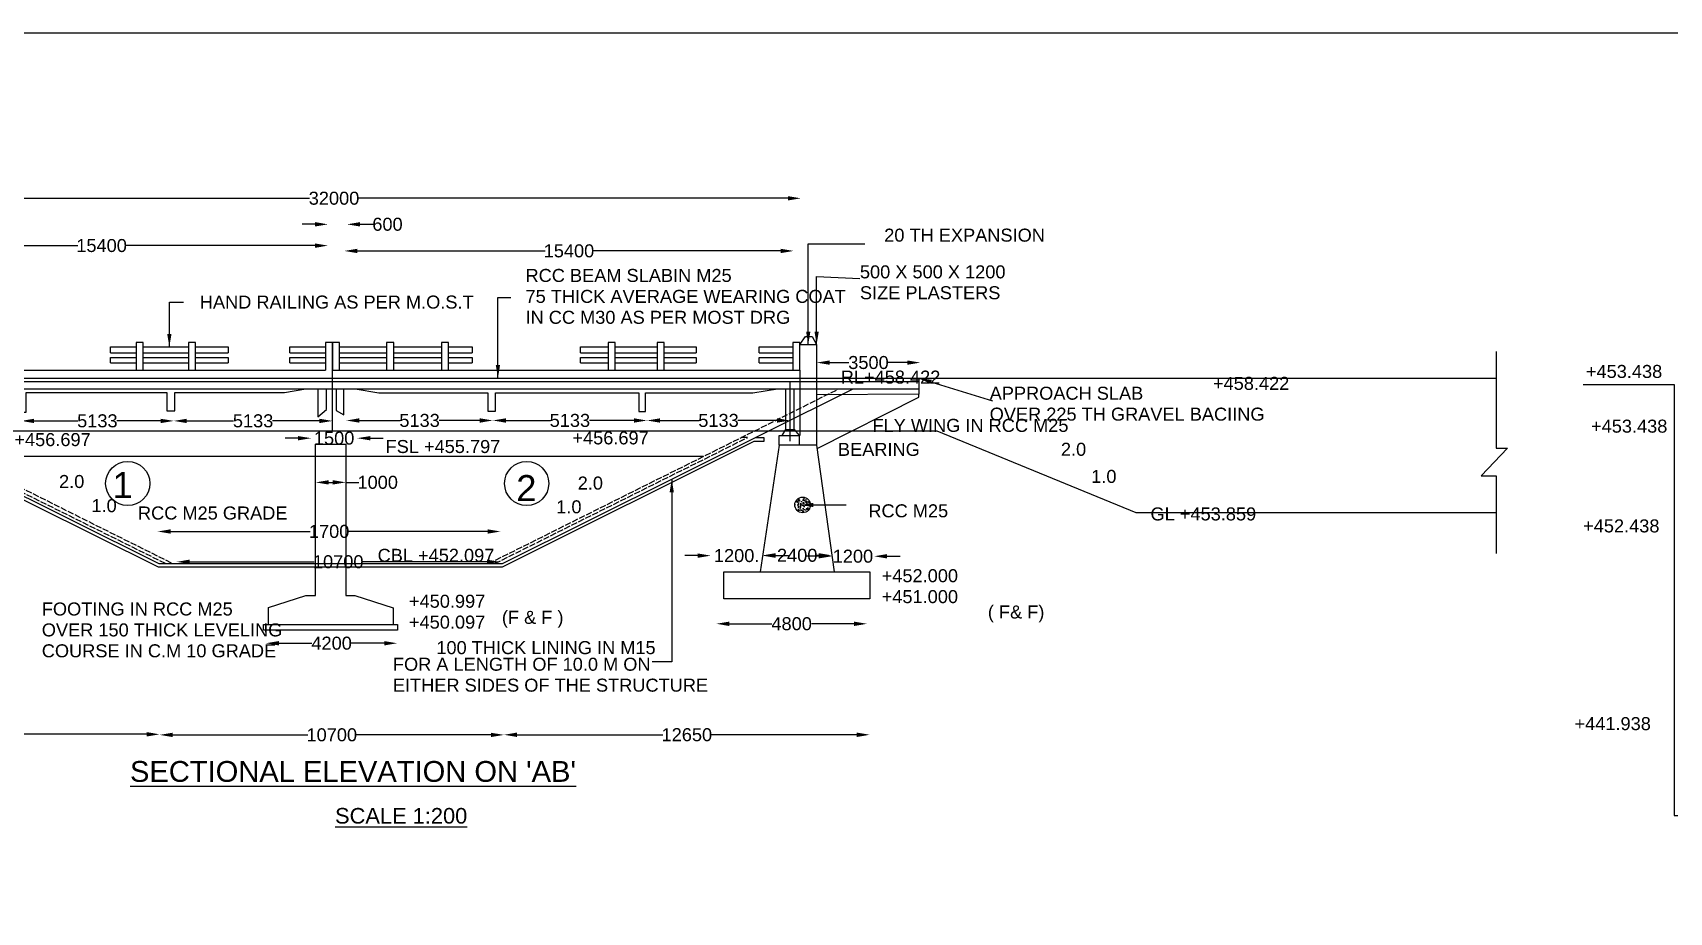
# Model space of a CAD drawing. Header units: millimetres. Extents: x 5124 to 2388300, y 2311 to 44316435.
# Drawn here: x 2380752 to 2383895, y 44314746 to 44316435 of the extents above; entities that cross this region are included whole.
import ezdxf

# ---------------------------------------------------------------- set-up
doc = ezdxf.new("R2010")
doc.units = ezdxf.units.MM
doc.header["$MEASUREMENT"] = 0
doc.linetypes.add('ACAD_ISO02W100', pattern=[15, 12, -3])
doc.layers.add('DRAWING', color=2, linetype='Continuous')
doc.layers.add('TEXT', color=7, linetype='Continuous')
doc.styles.get("Standard").update_dxf_attribs({"font": 'arial.ttf', "height": 25})
doc.dimstyles.get("Standard").update_dxf_attribs({"dimtxt": 25, "dimasz": 25, "dimexe": 0.18, "dimexo": 0.0625, "dimgap": 0.09, "dimtad": 0, "dimdec": 0, "dimzin": 0, "dimdsep": 46, "dimtxsty": 'Standard', "dimcen": 0.09, "dimse1": 1, "dimse2": 1, "dimadec": 0, "dimazin": 0, "dimtfac": 1, "dimtdec": 0, "dimtofl": 0, "dimtmove": 0, "dimatfit": 3, "dimfxl": 1, "dimtolj": 1, "dimtzin": 0, "dimarcsym": 0})

# ---------------------------------------------------------------- blocks, each defined once
blk = doc.blocks.new('*D60')
at = {"layer": 'Defpoints', "color": 0, "transparency": 16777216}
for p in [(2380729.6, 44315689.7), (2381022.9, 44315689.7), (2381022.9, 44315689.7)]:
    blk.add_point(p, dxfattribs=at)
at = {"layer": 'TEXT', "color": 0, "lineweight": -2, "transparency": 16777216}
for p, q in [((2380754.6, 44315689.7), (2380838.8, 44315689.7)), ((2380997.9, 44315689.7), (2380913.6, 44315689.7))]:
    blk.add_line(p, q, dxfattribs=at)
at = {"layer": 'TEXT', "color": 0, "transparency": 16777216}
for points in [[(2380754.6, 44315693.8), (2380754.6, 44315685.5), (2380729.6, 44315689.7)], [(2380997.9, 44315693.8), (2380997.9, 44315685.5), (2381022.9, 44315689.7)]]:
    blk.add_solid(points, dxfattribs=at)
at = {"layer": 'TEXT', "color": 0, "transparency": 16777216, "insert": (2380876.2, 44315689.7), "char_height": 25, "attachment_point": 5}
blk.add_mtext('\\A1;5133', dxfattribs=at)
blk = doc.blocks.new('*D61')
at = {"layer": 'Defpoints', "color": 0, "transparency": 16777216}
for p in [(2381022.9, 44315689.7), (2381327.7, 44315689.7), (2381327.7, 44315689.7)]:
    blk.add_point(p, dxfattribs=at)
at = {"layer": 'TEXT', "color": 0, "lineweight": -2, "transparency": 16777216}
for p, q in [((2381047.9, 44315689.7), (2381137.9, 44315689.7)), ((2381302.7, 44315689.7), (2381212.7, 44315689.7))]:
    blk.add_line(p, q, dxfattribs=at)
at = {"layer": 'TEXT', "color": 0, "transparency": 16777216}
for points in [[(2381047.9, 44315693.8), (2381047.9, 44315685.5), (2381022.9, 44315689.7)], [(2381302.7, 44315693.8), (2381302.7, 44315685.5), (2381327.7, 44315689.7)]]:
    blk.add_solid(points, dxfattribs=at)
at = {"layer": 'TEXT', "color": 0, "transparency": 16777216, "insert": (2381175.3, 44315689.7), "char_height": 25, "attachment_point": 5}
blk.add_mtext('\\A1;5133', dxfattribs=at)
blk = doc.blocks.new('*D62')
at = {"layer": 'Defpoints', "color": 0, "transparency": 16777216}
for p in [(2381354.3, 44315693), (2381635.7, 44315693), (2381635.7, 44315690.5)]:
    blk.add_point(p, dxfattribs=at)
at = {"layer": 'TEXT', "color": 0, "lineweight": -2, "transparency": 16777216}
for p, q in [((2381379.3, 44315690.5), (2381457.6, 44315690.5)), ((2381610.7, 44315690.5), (2381532.4, 44315690.5))]:
    blk.add_line(p, q, dxfattribs=at)
at = {"layer": 'TEXT', "color": 0, "transparency": 16777216}
for points in [[(2381379.3, 44315694.7), (2381379.3, 44315686.3), (2381354.3, 44315690.5)], [(2381610.7, 44315694.7), (2381610.7, 44315686.3), (2381635.7, 44315690.5)]]:
    blk.add_solid(points, dxfattribs=at)
at = {"layer": 'TEXT', "color": 0, "transparency": 16777216, "insert": (2381495, 44315690.5), "char_height": 25, "attachment_point": 5}
blk.add_mtext('\\A1;5133', dxfattribs=at)
blk = doc.blocks.new('*D63')
at = {"layer": 'Defpoints', "color": 0, "transparency": 16777216}
for p in [(2381635.7, 44315690.5), (2381931.8, 44315690.5), (2381931.8, 44315690.5)]:
    blk.add_point(p, dxfattribs=at)
at = {"layer": 'TEXT', "color": 0, "lineweight": -2, "transparency": 16777216}
for p, q in [((2381660.7, 44315690.5), (2381746.3, 44315690.5)), ((2381906.8, 44315690.5), (2381821.2, 44315690.5))]:
    blk.add_line(p, q, dxfattribs=at)
at = {"layer": 'TEXT', "color": 0, "transparency": 16777216}
for points in [[(2381660.7, 44315694.7), (2381660.7, 44315686.3), (2381635.7, 44315690.5)], [(2381906.8, 44315694.7), (2381906.8, 44315686.3), (2381931.8, 44315690.5)]]:
    blk.add_solid(points, dxfattribs=at)
at = {"layer": 'TEXT', "color": 0, "transparency": 16777216, "insert": (2381783.7, 44315690.5), "char_height": 25, "attachment_point": 5}
blk.add_mtext('\\A1;5133', dxfattribs=at)
blk = doc.blocks.new('*D64')
at = {"layer": 'Defpoints', "color": 0, "transparency": 16777216}
for p in [(2381931.8, 44315690.5), (2382206.5, 44315690.9), (2382206.5, 44315690.5)]:
    blk.add_point(p, dxfattribs=at)
at = {"layer": 'TEXT', "color": 0, "lineweight": -2, "transparency": 16777216}
for p, q in [((2381956.8, 44315690.5), (2382031.7, 44315690.5)), ((2382181.5, 44315690.5), (2382106.5, 44315690.5))]:
    blk.add_line(p, q, dxfattribs=at)
at = {"layer": 'TEXT', "color": 0, "transparency": 16777216}
for points in [[(2381956.8, 44315694.7), (2381956.8, 44315686.3), (2381931.8, 44315690.5)], [(2382181.5, 44315694.7), (2382181.5, 44315686.3), (2382206.5, 44315690.5)]]:
    blk.add_solid(points, dxfattribs=at)
at = {"layer": 'TEXT', "color": 0, "transparency": 16777216, "insert": (2382069.1, 44315690.5), "char_height": 25, "attachment_point": 5}
blk.add_mtext('\\A1;5133', dxfattribs=at)
blk = doc.blocks.new('*D65')
at = {"layer": 'Defpoints', "color": 0, "transparency": 16777216}
for p in [(2380992.1, 44315467.2), (2381650.6, 44315477.3), (2381650.6, 44315467.2)]:
    blk.add_point(p, dxfattribs=at)
at = {"layer": 'TEXT', "color": 0, "lineweight": -2, "transparency": 16777216}
for p, q in [((2381017.1, 44315477.3), (2381285.1, 44315477.3)), ((2381625.6, 44315477.3), (2381357.5, 44315477.3))]:
    blk.add_line(p, q, dxfattribs=at)
at = {"layer": 'TEXT', "color": 0, "transparency": 16777216}
for points in [[(2381017.1, 44315481.5), (2381017.1, 44315473.1), (2380992.1, 44315477.3)], [(2381625.6, 44315481.5), (2381625.6, 44315473.1), (2381650.6, 44315477.3)]]:
    blk.add_solid(points, dxfattribs=at)
at = {"layer": 'TEXT', "color": 0, "transparency": 16777216, "insert": (2381321.3, 44315477.3), "char_height": 25, "attachment_point": 5}
blk.add_mtext('\\A1;1700', dxfattribs=at)
blk = doc.blocks.new('*D66')
at = {"layer": 'Defpoints', "color": 0, "transparency": 16777216}
for p in [(2381028.3, 44315435), (2381649.2, 44315435), (2381649.2, 44315419)]:
    blk.add_point(p, dxfattribs=at)
at = {"layer": 'TEXT', "color": 0, "lineweight": -2, "transparency": 16777216}
for p, q in [((2381053.3, 44315419), (2381292.8, 44315419)), ((2381624.2, 44315419), (2381384.7, 44315419))]:
    blk.add_line(p, q, dxfattribs=at)
at = {"layer": 'TEXT', "color": 0, "transparency": 16777216}
for points in [[(2381053.3, 44315423.2), (2381053.3, 44315414.9), (2381028.3, 44315419)], [(2381624.2, 44315423.2), (2381624.2, 44315414.9), (2381649.2, 44315419)]]:
    blk.add_solid(points, dxfattribs=at)
at = {"layer": 'TEXT', "color": 0, "transparency": 16777216, "insert": (2381338.8, 44315419), "char_height": 25, "attachment_point": 5}
blk.add_mtext('\\A1;10700', dxfattribs=at)
blk = doc.blocks.new('*D67')
at = {"layer": 'Defpoints', "color": 0, "transparency": 16777216}
for p in [(2380434, 44316111.4), (2382227.3, 44316117.3), (2382227.3, 44316111.4)]:
    blk.add_point(p, dxfattribs=at)
at = {"layer": 'TEXT', "color": 0, "lineweight": -2, "transparency": 16777216}
for p, q in [((2380459, 44316117.3), (2381283.6, 44316117.3)), ((2382202.3, 44316117.3), (2381377.8, 44316117.3))]:
    blk.add_line(p, q, dxfattribs=at)
at = {"layer": 'TEXT', "color": 0, "transparency": 16777216}
for points in [[(2380459, 44316121.4), (2380459, 44316113.1), (2380434, 44316117.3)], [(2382202.3, 44316121.4), (2382202.3, 44316113.1), (2382227.3, 44316117.3)]]:
    blk.add_solid(points, dxfattribs=at)
at = {"layer": 'TEXT', "color": 0, "transparency": 16777216, "insert": (2381330.7, 44316117.3), "char_height": 25, "attachment_point": 5}
blk.add_mtext('\\A1;32000', dxfattribs=at)
blk = doc.blocks.new('*D68')
at = {"layer": 'Defpoints', "color": 0, "transparency": 16777216}
for p in [(2380449.4, 44316026.1), (2381319.3, 44316026.4), (2381319.3, 44316026.1)]:
    blk.add_point(p, dxfattribs=at)
at = {"layer": 'TEXT', "color": 0, "lineweight": -2, "transparency": 16777216}
for p, q in [((2380474.4, 44316026.4), (2380838.4, 44316026.4)), ((2381294.3, 44316026.4), (2380930.3, 44316026.4))]:
    blk.add_line(p, q, dxfattribs=at)
at = {"layer": 'TEXT', "color": 0, "transparency": 16777216}
for points in [[(2380474.4, 44316030.6), (2380474.4, 44316022.2), (2380449.4, 44316026.4)], [(2381294.3, 44316030.6), (2381294.3, 44316022.2), (2381319.3, 44316026.4)]]:
    blk.add_solid(points, dxfattribs=at)
at = {"layer": 'TEXT', "color": 0, "transparency": 16777216, "insert": (2380884.3, 44316026.4), "char_height": 25, "attachment_point": 5}
blk.add_mtext('\\A1;15400', dxfattribs=at)
blk = doc.blocks.new('*D69')
at = {"layer": 'Defpoints', "color": 0, "transparency": 16777216}
for p in [(2381355.6, 44316067.3), (2381319.3, 44316026.4), (2381355.6, 44316026.4)]:
    blk.add_point(p, dxfattribs=at)
at = {"layer": 'TEXT', "color": 0, "lineweight": -2, "transparency": 16777216}
for p, q in [((2381294.3, 44316067.3), (2381269.3, 44316067.3)), ((2381380.6, 44316067.3), (2381405.6, 44316067.3))]:
    blk.add_line(p, q, dxfattribs=at)
at = {"layer": 'TEXT', "color": 0, "transparency": 16777216}
for points in [[(2381294.3, 44316071.5), (2381294.3, 44316063.1), (2381319.3, 44316067.3)], [(2381380.6, 44316071.5), (2381380.6, 44316063.1), (2381355.6, 44316067.3)]]:
    blk.add_solid(points, dxfattribs=at)
at = {"layer": 'TEXT', "color": 0, "transparency": 16777216, "insert": (2381433.4, 44316067.3), "char_height": 25, "attachment_point": 5}
blk.add_mtext('\\A1;600', dxfattribs=at)
blk = doc.blocks.new('*D70')
at = {"layer": 'Defpoints', "color": 0, "transparency": 16777216}
for p in [(2381350.6, 44316024.3), (2382213.3, 44316024.3), (2382213.3, 44316016.2)]:
    blk.add_point(p, dxfattribs=at)
at = {"layer": 'TEXT', "color": 0, "lineweight": -2, "transparency": 16777216}
for p, q in [((2381375.6, 44316016.2), (2381736, 44316016.2)), ((2382188.3, 44316016.2), (2381827.8, 44316016.2))]:
    blk.add_line(p, q, dxfattribs=at)
at = {"layer": 'TEXT', "color": 0, "transparency": 16777216}
for points in [[(2381375.6, 44316020.4), (2381375.6, 44316012), (2381350.6, 44316016.2)], [(2382188.3, 44316020.4), (2382188.3, 44316012), (2382213.3, 44316016.2)]]:
    blk.add_solid(points, dxfattribs=at)
at = {"layer": 'TEXT', "color": 0, "transparency": 16777216, "insert": (2381781.9, 44316016.2), "char_height": 25, "attachment_point": 5}
blk.add_mtext('\\A1;15400', dxfattribs=at)
blk = doc.blocks.new('*D71')
at = {"layer": 'Defpoints', "color": 0, "transparency": 16777216}
for p in [(2382064.8, 44315302.1), (2382354.5, 44315302.1), (2382354.5, 44315300)]:
    blk.add_point(p, dxfattribs=at)
at = {"layer": 'TEXT', "color": 0, "lineweight": -2, "transparency": 16777216}
for p, q in [((2382089.8, 44315300), (2382171.8, 44315300)), ((2382329.5, 44315300), (2382247.5, 44315300))]:
    blk.add_line(p, q, dxfattribs=at)
at = {"layer": 'TEXT', "color": 0, "transparency": 16777216}
for points in [[(2382089.8, 44315304.1), (2382089.8, 44315295.8), (2382064.8, 44315300)], [(2382329.5, 44315304.1), (2382329.5, 44315295.8), (2382354.5, 44315300)]]:
    blk.add_solid(points, dxfattribs=at)
at = {"layer": 'TEXT', "color": 0, "transparency": 16777216, "insert": (2382209.6, 44315300), "char_height": 25, "attachment_point": 5}
blk.add_mtext('\\A1;4800', dxfattribs=at)
blk = doc.blocks.new('*D72')
at = {"layer": 'Defpoints', "color": 0, "transparency": 16777216}
for p in [(2382054.2, 44315430.2), (2382153.8, 44315430.9), (2382153.8, 44315430.9)]:
    blk.add_point(p, dxfattribs=at)
at = {"layer": 'TEXT', "color": 0, "lineweight": -2, "transparency": 16777216}
for p, q in [((2382029.2, 44315430.9), (2382004.2, 44315430.9)), ((2382178.8, 44315430.9), (2382203.8, 44315430.9))]:
    blk.add_line(p, q, dxfattribs=at)
at = {"layer": 'TEXT', "color": 0, "transparency": 16777216}
for points in [[(2382029.2, 44315435.1), (2382029.2, 44315426.7), (2382054.2, 44315430.9)], [(2382178.8, 44315435.1), (2382178.8, 44315426.7), (2382153.8, 44315430.9)]]:
    blk.add_solid(points, dxfattribs=at)
at = {"layer": 'TEXT', "color": 0, "transparency": 16777216, "insert": (2382104, 44315430.9), "char_height": 25, "attachment_point": 5}
blk.add_mtext('\\A1;1200.', dxfattribs=at)
blk = doc.blocks.new('*D73')
at = {"layer": 'Defpoints', "color": 0, "transparency": 16777216}
for p in [(2382153.8, 44315430.9), (2382286.6, 44315434.4), (2382286.6, 44315431.4)]:
    blk.add_point(p, dxfattribs=at)
at = {"layer": 'TEXT', "color": 0, "lineweight": -2, "transparency": 16777216}
for p, q in [((2382178.8, 44315431.4), (2382182.6, 44315431.4)), ((2382261.6, 44315431.4), (2382257.8, 44315431.4))]:
    blk.add_line(p, q, dxfattribs=at)
at = {"layer": 'TEXT', "color": 0, "transparency": 16777216}
for points in [[(2382178.8, 44315435.6), (2382178.8, 44315427.3), (2382153.8, 44315431.4)], [(2382261.6, 44315435.6), (2382261.6, 44315427.3), (2382286.6, 44315431.4)]]:
    blk.add_solid(points, dxfattribs=at)
at = {"layer": 'TEXT', "color": 0, "transparency": 16777216, "insert": (2382220.2, 44315431.4), "char_height": 25, "attachment_point": 5}
blk.add_mtext('\\A1;2400', dxfattribs=at)
blk = doc.blocks.new('*D74')
at = {"layer": 'Defpoints', "color": 0, "transparency": 16777216}
for p in [(2382286.6, 44315431.4), (2382367.9, 44315431.4), (2382367.9, 44315429.7)]:
    blk.add_point(p, dxfattribs=at)
at = {"layer": 'TEXT', "color": 0, "lineweight": -2, "transparency": 16777216}
for p, q in [((2382261.6, 44315429.7), (2382236.6, 44315429.7)), ((2382392.9, 44315429.7), (2382417.9, 44315429.7))]:
    blk.add_line(p, q, dxfattribs=at)
at = {"layer": 'TEXT', "color": 0, "transparency": 16777216}
for points in [[(2382261.6, 44315433.9), (2382261.6, 44315425.5), (2382286.6, 44315429.7)], [(2382392.9, 44315433.9), (2382392.9, 44315425.5), (2382367.9, 44315429.7)]]:
    blk.add_solid(points, dxfattribs=at)
at = {"layer": 'TEXT', "color": 0, "transparency": 16777216, "insert": (2382327.3, 44315429.7), "char_height": 25, "attachment_point": 5}
blk.add_mtext('\\A1;1200', dxfattribs=at)
blk = doc.blocks.new('*D75')
at = {"layer": 'Defpoints', "color": 0, "transparency": 16777216}
for p in [(2382257.6, 44315803.8), (2382456.6, 44315803.8), (2382456.6, 44315801.7)]:
    blk.add_point(p, dxfattribs=at)
at = {"layer": 'TEXT', "color": 0, "lineweight": -2, "transparency": 16777216}
for p, q in [((2382282.6, 44315801.7), (2382319.7, 44315801.7)), ((2382431.6, 44315801.7), (2382394.5, 44315801.7))]:
    blk.add_line(p, q, dxfattribs=at)
at = {"layer": 'TEXT', "color": 0, "transparency": 16777216}
for points in [[(2382282.6, 44315805.8), (2382282.6, 44315797.5), (2382257.6, 44315801.7)], [(2382431.6, 44315805.8), (2382431.6, 44315797.5), (2382456.6, 44315801.7)]]:
    blk.add_solid(points, dxfattribs=at)
at = {"layer": 'TEXT', "color": 0, "transparency": 16777216, "insert": (2382357.1, 44315801.7), "char_height": 25, "attachment_point": 5}
blk.add_mtext('\\A1;3500', dxfattribs=at)
blk = doc.blocks.new('*D76')
at = {"layer": 'Defpoints', "color": 0, "transparency": 16777216}
for p in [(2380270.9, 44315086.6), (2380995.8, 44315087.7), (2380995.8, 44315086.6)]:
    blk.add_point(p, dxfattribs=at)
at = {"layer": 'TEXT', "color": 0, "lineweight": -2, "transparency": 16777216}
for p, q in [((2380295.9, 44315087.7), (2380587.5, 44315087.7)), ((2380970.8, 44315087.7), (2380679.3, 44315087.7))]:
    blk.add_line(p, q, dxfattribs=at)
at = {"layer": 'TEXT', "color": 0, "transparency": 16777216}
for points in [[(2380295.9, 44315091.9), (2380295.9, 44315083.5), (2380270.9, 44315087.7)], [(2380970.8, 44315091.9), (2380970.8, 44315083.5), (2380995.8, 44315087.7)]]:
    blk.add_solid(points, dxfattribs=at)
at = {"layer": 'TEXT', "color": 0, "transparency": 16777216, "insert": (2380633.4, 44315087.7), "char_height": 25, "attachment_point": 5}
blk.add_mtext('\\A1;12650', dxfattribs=at)
blk = doc.blocks.new('*D77')
at = {"layer": 'Defpoints', "color": 0, "transparency": 16777216}
for p in [(2380995.8, 44315087.7), (2381657, 44315087.7), (2381657, 44315086.6)]:
    blk.add_point(p, dxfattribs=at)
at = {"layer": 'TEXT', "color": 0, "lineweight": -2, "transparency": 16777216}
for p, q in [((2381020.8, 44315086.6), (2381280.5, 44315086.6)), ((2381632, 44315086.6), (2381372.3, 44315086.6))]:
    blk.add_line(p, q, dxfattribs=at)
at = {"layer": 'TEXT', "color": 0, "transparency": 16777216}
for points in [[(2381020.8, 44315090.7), (2381020.8, 44315082.4), (2380995.8, 44315086.6)], [(2381632, 44315090.7), (2381632, 44315082.4), (2381657, 44315086.6)]]:
    blk.add_solid(points, dxfattribs=at)
at = {"layer": 'TEXT', "color": 0, "transparency": 16777216, "insert": (2381326.4, 44315086.6), "char_height": 25, "attachment_point": 5}
blk.add_mtext('\\A1;10700', dxfattribs=at)
blk = doc.blocks.new('*D78')
at = {"layer": 'Defpoints', "color": 0, "transparency": 16777216}
for p in [(2381657, 44315086.6), (2382359.7, 44315086.8), (2382359.7, 44315086.6)]:
    blk.add_point(p, dxfattribs=at)
at = {"layer": 'TEXT', "color": 0, "lineweight": -2, "transparency": 16777216}
for p, q in [((2381682, 44315086.8), (2381962.4, 44315086.8)), ((2382334.7, 44315086.8), (2382054.3, 44315086.8))]:
    blk.add_line(p, q, dxfattribs=at)
at = {"layer": 'TEXT', "color": 0, "transparency": 16777216}
for points in [[(2381682, 44315091), (2381682, 44315082.6), (2381657, 44315086.8)], [(2382334.7, 44315091), (2382334.7, 44315082.6), (2382359.7, 44315086.8)]]:
    blk.add_solid(points, dxfattribs=at)
at = {"layer": 'TEXT', "color": 0, "transparency": 16777216, "insert": (2382008.3, 44315086.8), "char_height": 25, "attachment_point": 5}
blk.add_mtext('\\A1;12650', dxfattribs=at)
blk = doc.blocks.new('*D136')
at = {"layer": 'Defpoints', "color": 0, "transparency": 16777216}
for p in [(2381295.4, 44315581.5), (2381353.4, 44315581.5), (2381353.4, 44315571.6)]:
    blk.add_point(p, dxfattribs=at)
at = {"layer": 'TEXT', "color": 0, "lineweight": -2, "transparency": 16777216}
for p, q in [((2381320.4, 44315571.6), (2381328.4, 44315571.6)), ((2381353.4, 44315571.6), (2381378.4, 44315571.6))]:
    blk.add_line(p, q, dxfattribs=at)
at = {"layer": 'TEXT', "color": 0, "transparency": 16777216}
for points in [[(2381320.4, 44315575.8), (2381320.4, 44315567.5), (2381295.4, 44315571.6)], [(2381328.4, 44315575.8), (2381328.4, 44315567.5), (2381353.4, 44315571.6)]]:
    blk.add_solid(points, dxfattribs=at)
at = {"layer": 'TEXT', "color": 0, "transparency": 16777216, "insert": (2381414.6, 44315571.6), "char_height": 25, "attachment_point": 5}
blk.add_mtext('\\A1;1000', dxfattribs=at)
blk = doc.blocks.new('*D137')
at = {"layer": 'Defpoints', "color": 0, "transparency": 16777216}
for p in [(2381375.3, 44315656.5), (2381286.6, 44315647.2), (2381375.3, 44315647.7)]:
    blk.add_point(p, dxfattribs=at)
at = {"layer": 'TEXT', "color": 0, "lineweight": -2, "transparency": 16777216}
for p, q in [((2381261.6, 44315656.5), (2381236.6, 44315656.5)), ((2381400.3, 44315656.5), (2381425.3, 44315656.5))]:
    blk.add_line(p, q, dxfattribs=at)
at = {"layer": 'TEXT', "color": 0, "transparency": 16777216}
for points in [[(2381261.6, 44315660.6), (2381261.6, 44315652.3), (2381286.6, 44315656.5)], [(2381400.3, 44315660.6), (2381400.3, 44315652.3), (2381375.3, 44315656.5)]]:
    blk.add_solid(points, dxfattribs=at)
at = {"layer": 'TEXT', "color": 0, "transparency": 16777216, "insert": (2381330.9, 44315656.5), "char_height": 25, "attachment_point": 5}
blk.add_mtext('\\A1;1500', dxfattribs=at)
blk = doc.blocks.new('*D138')
at = {"layer": 'Defpoints', "color": 0, "transparency": 16777216}
for p in [(2381200, 44315263), (2381200, 44315262.6), (2381452.1, 44315255.7)]:
    blk.add_point(p, dxfattribs=at)
at = {"layer": 'TEXT', "color": 0, "lineweight": -2, "transparency": 16777216}
for p, q in [((2381225, 44315262.6), (2381288.2, 44315262.6)), ((2381427.1, 44315262.6), (2381363.9, 44315262.6))]:
    blk.add_line(p, q, dxfattribs=at)
at = {"layer": 'TEXT', "color": 0, "transparency": 16777216}
for points in [[(2381225, 44315266.8), (2381225, 44315258.4), (2381200, 44315262.6)], [(2381427.1, 44315266.8), (2381427.1, 44315258.4), (2381452.1, 44315262.6)]]:
    blk.add_solid(points, dxfattribs=at)
at = {"layer": 'TEXT', "color": 0, "transparency": 16777216, "insert": (2381326.1, 44315262.6), "char_height": 25, "attachment_point": 5}
blk.add_mtext('\\A1;4200', dxfattribs=at)

msp = doc.modelspace()

# ---------------------------------------------------------------- hatches: boundary and pattern name
at = {"layer": 'TEXT'}
h = msp.add_hatch(dxfattribs=at)
h.set_pattern_fill('AR-CONC', color=0, scale=1.75)
h.set_pattern_definition([(50, (0, 0), (12.5520531955, -1.0981623622), [1.3125, -14.4375]), (355, (0, 0), (-2.4281483382, 13.1633623398), [1.05, -11.55]), (100.45144446, (1.046, -0.092), (10.1239048177, 12.065199842), [1.11545336, -12.26998696]), (46.1842, (0, 3.5), (18.676723287, -2.896587414), [1.96875, -21.65625]), (96.63563549, (1.556, 3.259), (16.356584049, 17.0470755136), [1.673180985, -18.4049908]), (351.18416399, (0, 3.5), (16.3565840385, 17.047075505), [1.575, -17.3250000175]), (21, (1.75, 2.625), (10.445873412, -7.0458305866), [1.3125, -14.4375]), (326, (1.75, 2.625), (4.2580183086, 12.6901257883), [1.05, -11.55]), (71.45144474, (2.62, 2.038), (14.7038915928, 5.644295174), [1.115453325, -12.26998696]), (37.5, (0, 0), (0.21279746805, 5.82564244205), [0, -11.41, 0, -11.725, 0, -11.59375]), (7.5, (0, 0), (4.6037169052, 6.9022049579), [0, -6.685, 0, -11.1475, 0, -4.41875]), (327.5, (-3.9025, 0), (9.341892633, -0.39471025535), [0, -4.375, 0, -13.65, 0, -18.1125]), (317.5, (-5.6525, 0), (10.2057579635, 1.7518371908), [0, -5.6875, 0, -9.065, 0, -12.8625])])
h.paths.add_polyline_path([(2382245.7, 44315528.4, 1), (2382215.6, 44315528.4, 1)])

# ---------------------------------------------------------------- linework, layer by layer
msp.add_lwpolyline([(2378752.6, 44316435.3), (2388300, 44316435.3), (2388300, 44310129.1), (2378752.6, 44310129.1)], close=True)
at = {"layer": 'DRAWING', "color": 0}
for points in [[(2380950.6, 44315787.1), (2380964.2, 44315787.1), (2380964.2, 44315840.1), (2380950.6, 44315840.1)], [(2381051.2, 44315787.1), (2381064.7, 44315787.1), (2381064.7, 44315840.1), (2381051.2, 44315840.1)], [(2381327.7, 44315787.1), (2381341.3, 44315787.1), (2381341.3, 44315840.1), (2381327.7, 44315840.1)], [(2381431.8, 44315787.1), (2381445.3, 44315787.1), (2381445.3, 44315840.1), (2381431.8, 44315840.1)], [(2381537, 44315787.1), (2381550.5, 44315787.1), (2381550.5, 44315840.1), (2381537, 44315840.1)], [(2381857.1, 44315787.1), (2381870.7, 44315787.1), (2381870.7, 44315840.1), (2381857.1, 44315840.1)], [(2381951.4, 44315787.1), (2381964.9, 44315787.1), (2381964.9, 44315840.1), (2381951.4, 44315840.1)], [(2382211.9, 44315787.1), (2382225.4, 44315787.1), (2382225.4, 44315840.1), (2382211.9, 44315840.1)], [(2382079.1, 44315399.7), (2382360, 44315399.7), (2382360, 44315347.9), (2382079.1, 44315347.9)], [(2381195.5, 44315298.6), (2381452.6, 44315298.6), (2381452.6, 44315287.8), (2381195.5, 44315287.8)]]:
    msp.add_lwpolyline(points, close=True, dxfattribs=at)
for points in [[(2381327.7, 44315787.1), (2381327.7, 44315840.1), (2381314.2, 44315840.1), (2381314.2, 44315787.1)], [(2381327.7, 44315670.9), (2381327.7, 44315841.3)], [(2382225.4, 44315836.4), (2382236.1, 44315852.1), (2382248.7, 44315852.1), (2382257.6, 44315836.2)], [(2380901.2, 44315831.7), (2380950.6, 44315831.7)], [(2380901.2, 44315820.4), (2380901.2, 44315831.7)], [(2380901.2, 44315820.4), (2380950.6, 44315820.4)], [(2380901.2, 44315811.3), (2380950.6, 44315811.3)], [(2380901.2, 44315801), (2380901.2, 44315811.3)], [(2380964.2, 44315831.7), (2381051.2, 44315831.7)], [(2380964.2, 44315820.4), (2381051.2, 44315820.4)], [(2380964.2, 44315811.3), (2381051.2, 44315811.3)], [(2381064.7, 44315831.7), (2381127.1, 44315831.7)], [(2381064.7, 44315820.4), (2381127.1, 44315820.4)], [(2381064.7, 44315811.3), (2381127.1, 44315811.3)], [(2381127.1, 44315831.7), (2381127.1, 44315820.4)], [(2381127.1, 44315811.3), (2381127.1, 44315801)], [(2381245.8, 44315831.7), (2381314.2, 44315831.7)], [(2381245.8, 44315820.4), (2381245.8, 44315831.7)], [(2381245.8, 44315820.4), (2381314.2, 44315820.4)], [(2381245.8, 44315811.3), (2381314.2, 44315811.3)], [(2381245.8, 44315801), (2381245.8, 44315811.3)], [(2381327.7, 44315787.1), (2382225.4, 44315787.1), (2382225.4, 44315836.4), (2382257.6, 44315836.2)], [(2381341.3, 44315831.7), (2381431.8, 44315831.7)], [(2381341.3, 44315820.4), (2381431.8, 44315820.4)], [(2381341.3, 44315811.3), (2381431.8, 44315811.3)], [(2381445.3, 44315831.7), (2381537, 44315831.7)], [(2381445.3, 44315820.4), (2381537, 44315820.4)], [(2381445.3, 44315811.3), (2381537, 44315811.3)], [(2381550.5, 44315831.7), (2381596.3, 44315831.7)], [(2381550.5, 44315820.4), (2381596.3, 44315820.4)], [(2381550.5, 44315811.3), (2381596.3, 44315811.3)], [(2381596.3, 44315831.7), (2381596.3, 44315820.4)], [(2381596.3, 44315811.3), (2381596.3, 44315801)], [(2381803.9, 44315831.7), (2381857.1, 44315831.7)], [(2381803.9, 44315820.4), (2381803.9, 44315831.7)], [(2381803.9, 44315820.4), (2381857.1, 44315820.4)], [(2381803.9, 44315811.3), (2381857.1, 44315811.3)], [(2381803.9, 44315801), (2381803.9, 44315811.3)], [(2381870.7, 44315831.7), (2381951.4, 44315831.7)], [(2381870.7, 44315820.4), (2381951.4, 44315820.4)], [(2381870.7, 44315811.3), (2381951.4, 44315811.3)], [(2381964.9, 44315831.7), (2382026.5, 44315831.7)], [(2381964.9, 44315820.4), (2382026.5, 44315820.4)], [(2381964.9, 44315811.3), (2382026.5, 44315811.3)], [(2382026.5, 44315831.7), (2382026.5, 44315820.4)], [(2382026.5, 44315811.3), (2382026.5, 44315801)], [(2382147.3, 44315831.7), (2382211.9, 44315831.7)], [(2382147.3, 44315820.4), (2382147.3, 44315831.7)], [(2382147.3, 44315820.4), (2382211.9, 44315820.4)], [(2382147.3, 44315811.3), (2382211.9, 44315811.3)], [(2382147.3, 44315801), (2382147.3, 44315811.3)], [(2382257.6, 44315836.2), (2382257.6, 44315643.3)], [(2383562.7, 44315823), (2383562.7, 44315637.3), (2383584.2, 44315637.3), (2383533.6, 44315584.4), (2383562.7, 44315584.4), (2383562.7, 44315435.1)], [(2380428, 44315787.1), (2381314.2, 44315787.1)], [(2380901.2, 44315801), (2380950.6, 44315801)], [(2380964.2, 44315801), (2381051.2, 44315801)], [(2381064.7, 44315801), (2381127.1, 44315801)], [(2381245.8, 44315801), (2381314.2, 44315801)], [(2381341.3, 44315801), (2381431.8, 44315801)], [(2381445.3, 44315801), (2381537, 44315801)], [(2381550.5, 44315801), (2381596.3, 44315801)], [(2381803.9, 44315801), (2381857.1, 44315801)], [(2381870.7, 44315801), (2381951.4, 44315801)], [(2381964.9, 44315801), (2382026.5, 44315801)], [(2382147.3, 44315801), (2382211.9, 44315801)], [(2382225.4, 44315787.1), (2382225.4, 44315661.4)], [(2378931.1, 44315772), (2383562.7, 44315772)], [(2378931.1, 44315765.1), (2382453.7, 44315765.1)], [(2378931.1, 44315751.3), (2382453.7, 44315751.3)], [(2380320, 44315751.3), (2380994.3, 44315415.6), (2381654, 44315415.6), (2382327.6, 44315751.3)], [(2380480.1, 44315751.3), (2380515.4, 44315744.2), (2380725, 44315744.2), (2380725, 44315706.2), (2380739.6, 44315706.2), (2380739.6, 44315744.2), (2381009.4, 44315744.2), (2381009.4, 44315709.3), (2381025.1, 44315709.3), (2381025.1, 44315744.2), (2381235.3, 44315744.2), (2381276.6, 44315751.3)], [(2381299.6, 44315751.3), (2381299.6, 44315697.7), (2381316.2, 44315711.8), (2381316.2, 44315751.3)], [(2381334.8, 44315751.3), (2381334.8, 44315709.7), (2381349.6, 44315701.3), (2381349.6, 44315751.3)], [(2381371.3, 44315751.3), (2381416.7, 44315743.4), (2381626.4, 44315743.4), (2381626.4, 44315708.3), (2381640.7, 44315708.3), (2381640.7, 44315743.4), (2381915.9, 44315743.4), (2381915.9, 44315707.5), (2381929.1, 44315707.5), (2381929.1, 44315743.4), (2382135.2, 44315743.4), (2382182.5, 44315751.3)], [(2382198.3, 44315673.2), (2382198.3, 44315751.3)], [(2382206.5, 44315651.1), (2382206.5, 44315765.1)], [(2382214.6, 44315673.2), (2382214.6, 44315751.3)], [(2382453.7, 44315772), (2382453.7, 44315741.2), (2382257.6, 44315739.8)], [(2383729.6, 44315759.5), (2383904.4, 44315759.5), (2383904.4, 44314931.6), (2384288.5, 44314931.6), (2384288.5, 44315754.3), (2384473.4, 44315754.3)], [(2382258.5, 44315637), (2382453.7, 44315735), (2382453.7, 44315741.2)], [(2378931.1, 44315505.3), (2379612, 44315505.3), (2379998.4, 44315670.9), (2382488.5, 44315670.9)], [(2380513.6, 44315654.9), (2380492.2, 44315654.9), (2380492.2, 44315647.9), (2380512.5, 44315647.9), (2380993, 44315409.3), (2381654.4, 44315409.3), (2382137.7, 44315650.7), (2382156.8, 44315650.7), (2382156.8, 44315657.5), (2382139.4, 44315657.5)], [(2382124.5, 44315657.6), (2382112.7, 44315657.7)], [(2382185.6, 44315643.3), (2382185.6, 44315661.4), (2382224.3, 44315661.4), (2382224.3, 44315643.3)], [(2382191.3, 44315661.4), (2382198.3, 44315673.2), (2382214.6, 44315673.2), (2382224.3, 44315661.4)], [(2382488.5, 44315670.9), (2382870.4, 44315513.7), (2383562.7, 44315513.7)], [(2380608.7, 44315621.8), (2382040.5, 44315621.7)], [(2381204.6, 44315298.6), (2381204.6, 44315331.5), (2381276.5, 44315354.2), (2381295.4, 44315354.2), (2381295.4, 44315645), (2381353.4, 44315645), (2381353.4, 44315354.2), (2381371, 44315354.2), (2381444.6, 44315330.5), (2381444.6, 44315298.6)], [(2382257.6, 44315643.3), (2382185.6, 44315643.3), (2382149.1, 44315399.7)], [(2382257.6, 44315643.3), (2382291.4, 44315399.7)]]:
    msp.add_lwpolyline(points, dxfattribs=at)
at = {"layer": 'DRAWING', "color": 0, "linetype": 'ACAD_ISO02W100'}
for points in [[(2380349.7, 44315751.3), (2381021.1, 44315415.6)], [(2381627.4, 44315415.6), (2382300.4, 44315751.3)], [(2381007, 44315415.6), (2380525.3, 44315655), (2380542.3, 44315655)], [(2381639.4, 44315415.6), (2382124.5, 44315657.6)]]:
    msp.add_lwpolyline(points, dxfattribs=at)
at = {"layer": 'TEXT', "color": 0}
for centre, radius in [((2380934.5, 44315569.6), 42.4), ((2381700.7, 44315569.6), 42.4), ((2382230.7, 44315528.4), 15)]:
    msp.add_circle(centre, radius, dxfattribs=at)

# ---------------------------------------------------------------- texts
for s, height, p in [('20 TH EXPANSION ', 25, (2382387.4, 44316034)), ('RCC BEAM SLABIN M25 ', 25, (2381698.5, 44315956.6)), ('500 X 500 X 1200', 25, (2382340.7, 44315963.5)), ('75 THICK AVERAGE WEARING COAT ', 25, (2381698.5, 44315916.4)), ('SIZE PLASTERS ', 25, (2382340.7, 44315923.4)), ('HAND RAILING AS PER M.O.S.T', 25, (2381073, 44315905.5)), ('IN CC M30 AS PER MOST DRG ', 25, (2381698.5, 44315876.2)), ('RL+458.422', 25, (2382303.9, 44315761.3)), (' +458.422', 25, (2383009, 44315749.3)), ('+453.438', 25, (2383734.9, 44315772.2)), ('APPROACH SLAB ', 25, (2382589.9, 44315730.4)), ('OVER 225 TH GRAVEL BACIING ', 25, (2382589.9, 44315690.2)), ('FLY WING IN RCC M25', 25, (2382364.8, 44315668.6)), ('+453.438', 25, (2383744.8, 44315667.1)), ('+456.697', 25, (2380716.8, 44315641.3)), ('FSL +455.797', 25, (2381429.7, 44315628)), ('+456.697', 25, (2381788.5, 44315644.6)), ('BEARING ', 25, (2382298.5, 44315622.5)), ('2.0', 25, (2382726.7, 44315622.7)), ('2.0', 25, (2380802.6, 44315560.8)), ('1', 50, (2380905.1, 44315541.5)), ('2', 50, (2381680.7, 44315535.6)), ('1.0', 25, (2382784.9, 44315570.6)), ('2.0', 25, (2381798.7, 44315557.8)), ('1.0', 25, (2380864.8, 44315514.4)), ('RCC M25 GRADE ', 25, (2380954.2, 44315500.3)), ('1.0', 25, (2381757.5, 44315512.2)), ('RCC M25', 25, (2382356.9, 44315504.5)), ('GL +453.859', 25, (2382898.8, 44315498.5)), ('+452.438', 25, (2383729.6, 44315475.5)), ('CBL +452.097', 25, (2381414.4, 44315419)), ('+452.000', 25, (2382382.5, 44315379.9)), ('FOOTING IN RCC M25', 25, (2380769.5, 44315315.9)), ('+450.997', 25, (2381474.6, 44315330.8)), ('+451.000', 25, (2382382.5, 44315339.7)), ('( F& F)', 25, (2382586.4, 44315310.2)), ('+450.097', 25, (2381474.6, 44315290.7)), ('(F & F )', 25, (2381653.1, 44315299.9)), ('OVER 150 THICK LEVELING ', 25, (2380769.5, 44315275.7)), ('COURSE IN C.M 10 GRADE ', 25, (2380769.5, 44315235.6)), ('100 THICK LINING IN M15', 25, (2381527.2, 44315241.7)), ('FOR A LENGTH OF 10.0 M ON ', 25, (2381443.8, 44315209.8)), ('EITHER SIDES OF THE STRUCTURE ', 25, (2381443.8, 44315169.6)), ('+441.938', 25, (2383713.1, 44315095.7)), ("%%USECTIONAL ELEVATION ON 'AB'", 40, (2380938.9, 44314996.4)), ('%%USCALE 1:200', 30, (2381332.7, 44314916.2))]:
    msp.add_text(s, height=height, dxfattribs=at).set_placement(p)

# ---------------------------------------------------------------- dimensions: what is measured, and where the dimension line sits
for base, p1, p2, text, picture, middle in [((2382227.3, 44316117.3), (2380434, 44316111.4), (2382227.3, 44316111.4), '32000', '*D67', (2381330.7, 44316117.3)), ((2381319.3, 44316026.4), (2380449.4, 44316026.1), (2381319.3, 44316026.1), '15400', '*D68', (2380884.3, 44316026.4)), ((2382213.3, 44316016.2), (2381350.6, 44316024.3), (2382213.3, 44316024.3), '15400', '*D70', (2381781.9, 44316016.2)), ((2382456.6, 44315801.7), (2382257.6, 44315803.8), (2382456.6, 44315803.8), '3500', '*D75', (2382357.1, 44315801.7)), ((2381022.9, 44315689.7), (2380729.6, 44315689.7), (2381022.9, 44315689.7), '5133', '*D60', (2380876.2, 44315689.7)), ((2381327.7, 44315689.7), (2381022.9, 44315689.7), (2381327.7, 44315689.7), '5133', '*D61', (2381175.3, 44315689.7)), ((2381635.7, 44315690.5), (2381354.3, 44315693), (2381635.7, 44315693), '5133', '*D62', (2381495, 44315690.5)), ((2381931.8, 44315690.5), (2381635.7, 44315690.5), (2381931.8, 44315690.5), '5133', '*D63', (2381783.7, 44315690.5)), ((2382206.5, 44315690.5), (2381931.8, 44315690.5), (2382206.5, 44315690.9), '5133', '*D64', (2382069.1, 44315690.5)), ((2381375.3, 44315656.5), (2381286.6, 44315647.2), (2381375.3, 44315647.7), '1500', '*D137', (2381330.9, 44315656.5)), ((2381353.4, 44315571.6), (2381295.4, 44315581.5), (2381353.4, 44315581.5), '1000', '*D136', (2381414.6, 44315571.6)), ((2381650.6, 44315477.3), (2380992.1, 44315467.2), (2381650.6, 44315467.2), '1700', '*D65', (2381321.3, 44315477.3)), ((2381649.2, 44315419), (2381028.3, 44315435), (2381649.2, 44315435), '10700', '*D66', (2381338.8, 44315419)), ((2382153.8, 44315430.9), (2382054.2, 44315430.2), (2382153.8, 44315430.9), '1200.', '*D72', (2382104, 44315430.9)), ((2382286.6, 44315431.4), (2382153.8, 44315430.9), (2382286.6, 44315434.4), '2400', '*D73', (2382220.2, 44315431.4)), ((2382367.9, 44315429.7), (2382286.6, 44315431.4), (2382367.9, 44315431.4), '1200', '*D74', (2382327.3, 44315429.7)), ((2382354.5, 44315300), (2382064.8, 44315302.1), (2382354.5, 44315302.1), '4800', '*D71', (2382209.6, 44315300)), ((2381200, 44315262.6), (2381452.1, 44315255.7), (2381200, 44315263), '4200', '*D138', (2381326.1, 44315262.6)), ((2380995.8, 44315087.7), (2380270.9, 44315086.6), (2380995.8, 44315086.6), '12650', '*D76', (2380633.4, 44315087.7)), ((2381657, 44315086.6), (2380995.8, 44315087.7), (2381657, 44315087.7), '10700', '*D77', (2381326.4, 44315086.6)), ((2382359.7, 44315086.8), (2381657, 44315086.6), (2382359.7, 44315086.6), '12650', '*D78', (2382008.3, 44315086.8))]:
    dim = msp.add_linear_dim(base=base, p1=p1, p2=p2, text=text, dimstyle='Standard', dxfattribs=at)
    dim.commit()
    dim.dimension.update_dxf_attribs({"geometry": picture, "text_midpoint": middle})
dim = msp.add_linear_dim(base=(2381355.6, 44316067.3), p1=(2381319.3, 44316026.4), p2=(2381355.6, 44316026.4), text='600', dimstyle='Standard', dxfattribs=at)
dim.commit()
dim.dimension.update_dxf_attribs({"geometry": '*D69', "text_midpoint": (2381433.4, 44316067.3), "dimtype": 160})

# ---------------------------------------------------------------- leaders
for points in [[(2382241.5, 44315836.3), (2382241.5, 44316029.6), (2382350.1, 44316029.6)], [(2382257.6, 44315836.2), (2382257.6, 44315967.1), (2382340.7, 44315963.5)], [(2381014.5, 44315831.7), (2381014.5, 44315917.5), (2381041.4, 44315917.5)], [(2381645.5, 44315772), (2381645.5, 44315926.6), (2381670.1, 44315926.6)], [(2382453.7, 44315772), (2382595.6, 44315728.3)], [(2381979.3, 44315577.3), (2381979.3, 44315227), (2381941.8, 44315227)], [(2382226.2, 44315528.2), (2382314.5, 44315528.2)]]:
    msp.add_leader(points, dimstyle='Standard', override={"dimgap": 0.09, "dimtad": 0}, dxfattribs=at)

doc.saveas('drawing.dxf')
